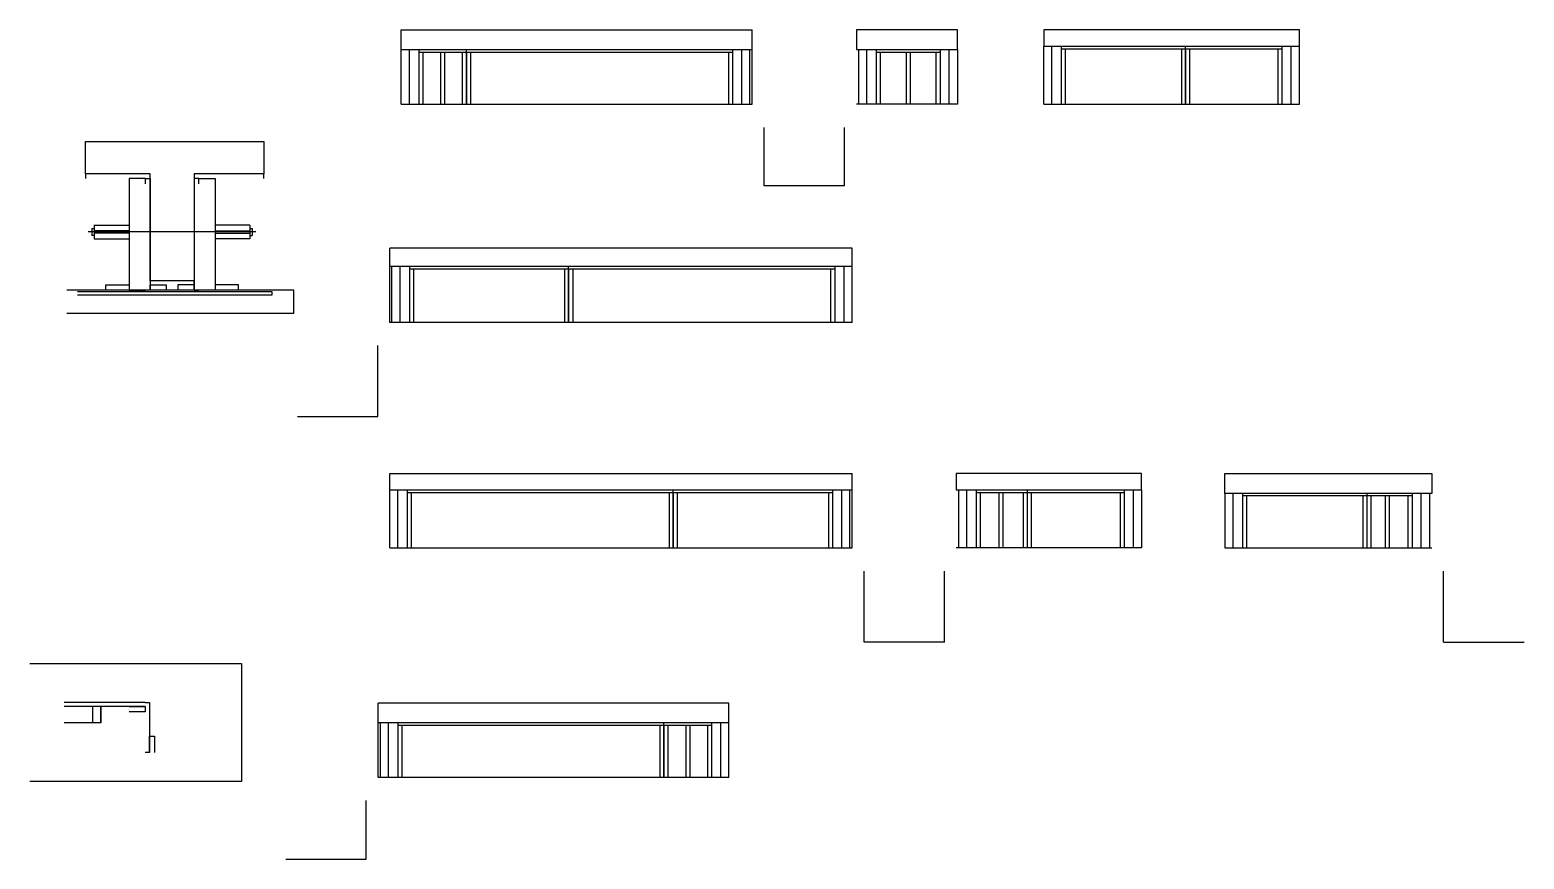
# Model space of a CAD drawing. Header units: metres. Extents: x 3304 to 4590, y 11584 to 12298.
import ezdxf

# ---------------------------------------------------------------- set-up
doc = ezdxf.new("R2010")
doc.units = ezdxf.units.M
for name, color, linetype in [('barrote', 7, 'Continuous'), ('CONCRETO', 7, 'Continuous'), ('COTA', 7, 'Continuous'), ('Cotas', 7, 'Continuous'), ('Madeira', 7, 'Continuous'), ('NOMENCLATURA', 7, 'Continuous'), ('Painéis', 7, 'Continuous'), ('SARR_2.2x7', 7, 'Continuous'), ('SARR_3.5x7', 7, 'Continuous'), ('SCO-___-LAJ', 7, 'Continuous'), ('TENSOR', 7, 'Continuous')]:
    doc.layers.add(name, color=color, linetype=linetype)

msp = doc.modelspace()

# ---------------------------------------------------------------- linework, layer by layer
at = {"color": 7, "lineweight": 25}
for p, q in [((3357.7, 12127.1), (3357.7, 12121.1)), ((3357.7, 12127.1), (3359.7, 12127.1)), ((3359.7, 12130.1), (3359.7, 12118.1)), ((3359.7, 12130.1), (3389.7, 12130.1)), ((3493.7, 12130.1), (3463.7, 12130.1)), ((3493.7, 12130.1), (3493.7, 12118.1)), ((3493.7, 12127.1), (3495.7, 12127.1)), ((3495.7, 12127.1), (3495.7, 12121.1)), ((3359.7, 12121.1), (3357.7, 12121.1)), ((3389.7, 12125.1), (3359.7, 12125.1)), ((3389.7, 12123.1), (3359.7, 12123.1)), ((3359.7, 12118.1), (3389.7, 12118.1)), ((3463.7, 12125.1), (3493.7, 12125.1)), ((3463.7, 12123.1), (3493.7, 12123.1)), ((3493.7, 12118.1), (3463.7, 12118.1)), ((3493.7, 12121.1), (3495.7, 12121.1))]:
    msp.add_line(p, q, dxfattribs=at)
at = {"layer": 'barrote', "color": 7, "lineweight": 25}
msp.add_lwpolyline([(3336.2, 12054.1), (3531.4, 12054.1), (3531.4, 12074.1), (3336.2, 12074.1)], dxfattribs=at)
at = {"layer": 'CONCRETO', "color": 7, "lineweight": 25}
msp.add_lwpolyline([(3352.1, 12174.1), (3352.1, 12202.1), (3505.7, 12202.1), (3505.7, 12174.1), (3445.7, 12174.1), (3445.7, 12082.1), (3407.7, 12082.1), (3407.7, 12174.1)], dxfattribs=at)
at = {"layer": 'COTA', "color": 7, "lineweight": 25}
for p, q in [((3623.9, 12298.1), (3925.9, 12298.1)), ((3623.9, 12281.1), (3623.9, 12298.1)), ((3925.9, 12281.1), (3925.9, 12298.1)), ((4102.5, 12298.1), (4015.5, 12298.1)), ((4015.5, 12298.1), (4015.5, 12281.1)), ((4102.5, 12281.1), (4102.5, 12298.1)), ((4396.8, 12298.1), (4176.8, 12298.1)), ((4176.8, 12298.1), (4176.8, 12284.1)), ((4396.8, 12284.1), (4396.8, 12298.1)), ((4011.9, 12110.3), (3613.9, 12110.3)), ((3613.9, 12094.3), (3613.9, 12110.3)), ((4011.9, 12094.3), (4011.9, 12110.3)), ((3613.9, 11916.1), (4011.9, 11916.1)), ((3613.9, 11902.1), (3613.9, 11916.1)), ((4011.9, 11902.1), (4011.9, 11916.1)), ((4261, 11916.1), (4101.5, 11916.1)), ((4101.5, 11916.1), (4101.5, 11902.1)), ((4261, 11902.1), (4261, 11916.1)), ((4332.7, 11899.1), (4332.7, 11916.1)), ((4332.7, 11916.1), (4510.7, 11916.1)), ((4510.7, 11916.1), (4510.7, 11899.1)), ((3905.9, 11718.5), (3603.9, 11718.5)), ((3603.9, 11701.5), (3603.9, 11718.5)), ((3905.9, 11701.5), (3905.9, 11718.5))]:
    msp.add_line(p, q, dxfattribs=at)
at = {"layer": 'Cotas', "color": 7, "lineweight": 25}
msp.add_lwpolyline([(3304.3, 11752.5), (3486.3, 11752.5), (3486.3, 11651.1), (3304.3, 11651.1)], dxfattribs=at)
at = {"layer": 'Madeira', "color": 7, "lineweight": 25}
for points in [[(3403.7, 12165.7), (3403.7, 12170.1), (3389.7, 12170.1), (3389.7, 12165.7)], [(3403.7, 12170.1), (3389.7, 12170.1), (3389.7, 12074.1), (3403.7, 12074.1)], [(3449.7, 12165.7), (3449.7, 12170.1), (3463.7, 12170.1), (3463.7, 12165.7)], [(3449.7, 12170.1), (3463.7, 12170.1), (3463.7, 12074.1), (3449.7, 12074.1)], [(3369.7, 12074.1), (3369.7, 12078.5), (3389.7, 12078.5), (3389.7, 12074.1)], [(3407.7, 12074.1), (3407.7, 12078.5), (3421.7, 12078.5), (3421.7, 12074.1)], [(3445.7, 12074.1), (3445.7, 12078.5), (3431.7, 12078.5), (3431.7, 12074.1)], [(3483.7, 12074.1), (3483.7, 12078.5), (3463.7, 12078.5), (3463.7, 12074.1)], [(3365.3, 11715.5), (3365.3, 11701.5), (3333.8, 11701.5)], [(3365.3, 11701.5), (3365.3, 11715.5), (3358.3, 11715.5), (3358.3, 11701.5)], [(3389.7, 11715.5), (3403.6, 11715.5), (3403.6, 11711.1), (3389.7, 11711.1)], [(3407.2, 11676.1), (3407.2, 11690.1), (3411.6, 11690.1), (3411.6, 11676.1)]]:
    msp.add_lwpolyline(points, dxfattribs=at)
at = {"layer": 'NOMENCLATURA', "color": 7, "lineweight": 25}
for p, q in [((3936.1, 12163.8), (3936.1, 12214.2)), ((4005.3, 12163.8), (4005.3, 12214.2)), ((4005.3, 12163.8), (3936.1, 12163.8)), ((3603.7, 11965.2), (3603.7, 12026.4)), ((3534.5, 11965.2), (3603.7, 11965.2)), ((4022.1, 11771), (4022.1, 11832.2)), ((4091.3, 11771), (4091.3, 11832.2)), ((4520.9, 11771), (4520.9, 11832.2)), ((4091.3, 11771), (4022.1, 11771)), ((4520.9, 11771), (4590.2, 11771)), ((3593.7, 11584.2), (3593.7, 11634.6)), ((3524.5, 11584.2), (3593.7, 11584.2))]:
    msp.add_line(p, q, dxfattribs=at)
at = {"layer": 'Painéis', "color": 7, "lineweight": 25}
for p, q in [((3623.9, 12281.1), (3925.9, 12281.1)), ((3623.9, 12234.1), (3623.9, 12281.1)), ((3679.9, 12234.1), (3679.9, 12281.1)), ((3923.9, 12234.1), (3923.9, 12281.1)), ((3925.9, 12234.1), (3925.9, 12281.1)), ((4017.5, 12281.1), (4017.5, 12234.1)), ((4176.8, 12284.1), (4396.8, 12284.1)), ((4176.8, 12234.1), (4176.8, 12284.1)), ((4298.8, 12234.1), (4298.8, 12284.1)), ((4396.8, 12234.1), (4396.8, 12284.1)), ((3623.9, 12234.1), (3925.9, 12234.1)), ((4176.8, 12234.1), (4396.8, 12234.1)), ((4011.9, 12094.3), (3613.9, 12094.3)), ((3613.9, 12046.3), (3613.9, 12094.3)), ((3615.9, 12046.3), (3615.9, 12094.3)), ((3767.9, 12046.3), (3767.9, 12094.3)), ((4011.9, 12046.3), (4011.9, 12094.3)), ((4011.9, 12046.3), (3613.9, 12046.3)), ((3613.9, 11902.1), (4011.9, 11902.1)), ((3613.9, 11852.1), (3613.9, 11902.1)), ((3857.9, 11852.1), (3857.9, 11902.1)), ((4009.9, 11852.1), (4009.9, 11902.1)), ((4011.9, 11852.1), (4011.9, 11902.1)), ((4103.5, 11902.1), (4103.5, 11852.1)), ((4162.5, 11902.1), (4162.5, 11852.1)), ((4454.8, 11899.1), (4454.8, 11852.1)), ((4508.7, 11899.1), (4508.7, 11852.1)), ((3613.9, 11852.1), (4011.9, 11852.1)), ((3403.6, 11719.1), (3333.8, 11719.1)), ((3403.6, 11715.5), (3333.8, 11715.5)), ((3905.9, 11701.5), (3603.9, 11701.5)), ((3603.9, 11654.5), (3603.9, 11701.5)), ((3605.9, 11654.5), (3605.9, 11701.5)), ((3849.9, 11654.5), (3849.9, 11701.5)), ((3905.9, 11654.5), (3905.9, 11701.5)), ((3905.9, 11654.5), (3603.9, 11654.5))]:
    msp.add_line(p, q, dxfattribs=at)
for points in [[(4015.5, 12281.1), (4102.5, 12281.1), (4102.5, 12234.1), (4015.5, 12234.1)], [(3407.7, 12170.1), (3407.7, 12174.1), (3352.1, 12174.1), (3352.1, 12170.1)], [(3403.7, 12170.1), (3407.7, 12170.1), (3407.7, 12074.1), (3403.7, 12074.1)], [(3505.7, 12170.1), (3505.7, 12174.1), (3445.7, 12174.1), (3445.7, 12170.1)], [(3449.7, 12170.1), (3445.7, 12170.1), (3445.7, 12074.1), (3449.7, 12074.1)], [(3445.7, 12078.5), (3445.7, 12082.1), (3407.7, 12082.1), (3407.7, 12078.5)], [(4101.5, 11902.1), (4261, 11902.1), (4261, 11852.1), (4101.5, 11852.1)], [(4510.7, 11899.1), (4332.7, 11899.1), (4332.7, 11852.1), (4510.7, 11852.1)], [(3403.6, 11719.1), (3407.2, 11719.1), (3407.2, 11676.1), (3403.6, 11676.1)]]:
    msp.add_lwpolyline(points, dxfattribs=at)
at = {"layer": 'SARR_2.2x7', "color": 7, "lineweight": 25}
for p, q in [((3630.9, 12234.1), (3630.9, 12281.1)), ((3916.9, 12234.1), (3916.9, 12281.1)), ((4024.5, 12234.1), (4024.5, 12281.1)), ((4095.5, 12234.1), (4095.5, 12281.1)), ((4183.8, 12234.1), (4183.8, 12284.1)), ((4191.8, 12281.9), (4298.8, 12281.9)), ((4298.8, 12281.9), (4381.8, 12281.9)), ((4389.8, 12234.1), (4389.8, 12284.1)), ((3638.9, 12278.9), (3679.9, 12278.9)), ((3679.9, 12278.9), (3908.9, 12278.9)), ((4032.5, 12278.9), (4087.5, 12278.9)), ((3622.9, 12046.3), (3622.9, 12094.3)), ((3767.9, 12092.1), (3630.9, 12092.1)), ((3996.9, 12092.1), (3767.9, 12092.1)), ((4004.9, 12046.3), (4004.9, 12094.3)), ((3620.9, 11852.1), (3620.9, 11902.1)), ((3628.9, 11899.9), (3857.9, 11899.9)), ((3857.9, 11899.9), (3994.9, 11899.9)), ((4002.9, 11852.1), (4002.9, 11902.1)), ((4110.5, 11852.1), (4110.5, 11902.1)), ((4118.5, 11899.9), (4246, 11899.9)), ((4254, 11852.1), (4254, 11902.1)), ((4339.7, 11852.1), (4339.7, 11899.1)), ((4493.7, 11896.9), (4347.7, 11896.9)), ((4501.7, 11852.1), (4501.7, 11899.1)), ((3612.9, 11654.5), (3612.9, 11701.5)), ((3898.9, 11654.5), (3898.9, 11701.5)), ((3849.9, 11699.3), (3620.9, 11699.3)), ((3890.9, 11699.3), (3849.9, 11699.3))]:
    msp.add_line(p, q, dxfattribs=at)
at = {"layer": 'SARR_3.5x7', "color": 7, "lineweight": 25}
for p, q in [((3638.9, 12281.1), (3638.9, 12234.1)), ((3908.9, 12281.1), (3908.9, 12234.1)), ((4032.5, 12281.1), (4032.5, 12234.1)), ((4087.5, 12281.1), (4087.5, 12234.1)), ((4191.8, 12284.1), (4191.8, 12234.1)), ((4195.3, 12281.9), (4195.3, 12234.1)), ((4295.3, 12281.9), (4295.3, 12234.1)), ((4298.8, 12281.9), (4298.8, 12234.1)), ((4302.3, 12281.9), (4302.3, 12234.1)), ((4378.3, 12281.9), (4378.3, 12234.1)), ((4381.8, 12284.1), (4381.8, 12234.1)), ((3642.4, 12278.9), (3642.4, 12234.1)), ((3657.7, 12278.9), (3657.7, 12234.1)), ((3661.2, 12278.9), (3661.2, 12234.1)), ((3676.4, 12278.9), (3676.4, 12234.1)), ((3679.9, 12278.9), (3679.9, 12234.1)), ((3683.4, 12278.9), (3683.4, 12234.1)), ((3905.4, 12278.9), (3905.4, 12234.1)), ((4036, 12278.9), (4036, 12234.1)), ((4058.3, 12278.9), (4058.3, 12234.1)), ((4061.8, 12278.9), (4061.8, 12234.1)), ((4084, 12278.9), (4084, 12234.1)), ((3638.9, 12234.1), (3642.4, 12234.1)), ((3676.4, 12234.1), (3679.9, 12234.1)), ((3679.9, 12234.1), (3683.4, 12234.1)), ((3905.4, 12234.1), (3908.9, 12234.1)), ((4191.8, 12234.1), (4195.3, 12234.1)), ((4295.3, 12234.1), (4298.8, 12234.1)), ((4298.8, 12234.1), (4302.3, 12234.1)), ((4378.3, 12234.1), (4381.8, 12234.1)), ((3630.9, 12094.3), (3630.9, 12046.3)), ((3634.4, 12092.1), (3634.4, 12046.3)), ((3764.4, 12092.1), (3764.4, 12046.3)), ((3767.9, 12092.1), (3767.9, 12046.3)), ((3771.4, 12092.1), (3771.4, 12046.3)), ((3993.4, 12092.1), (3993.4, 12046.3)), ((3996.9, 12094.3), (3996.9, 12046.3)), ((3634.4, 12046.3), (3630.9, 12046.3)), ((3767.9, 12046.3), (3764.4, 12046.3)), ((3771.4, 12046.3), (3767.9, 12046.3)), ((3996.9, 12046.3), (3993.4, 12046.3)), ((3628.9, 11902.1), (3628.9, 11852.1)), ((3632.4, 11899.9), (3632.4, 11852.1)), ((3854.4, 11899.9), (3854.4, 11852.1)), ((3857.9, 11899.9), (3857.9, 11852.1)), ((3861.4, 11899.9), (3861.4, 11852.1)), ((3991.4, 11899.9), (3991.4, 11852.1)), ((3994.9, 11902.1), (3994.9, 11852.1)), ((4118.5, 11902.1), (4118.5, 11852.1)), ((4122, 11899.9), (4122, 11852.1)), ((4138.2, 11899.9), (4138.2, 11852.1)), ((4141.7, 11899.9), (4141.7, 11852.1)), ((4159, 11899.9), (4159, 11852.1)), ((4166, 11899.9), (4166, 11852.1)), ((4242.5, 11899.9), (4242.5, 11852.1)), ((4246, 11902.1), (4246, 11852.1)), ((4347.7, 11899.1), (4347.7, 11852.1)), ((4351.2, 11896.9), (4351.2, 11852.1)), ((4451.3, 11896.9), (4451.3, 11852.1)), ((4458.3, 11896.9), (4458.3, 11852.1)), ((4470.5, 11896.9), (4470.5, 11852.1)), ((4474, 11896.9), (4474, 11852.1)), ((4490.2, 11896.9), (4490.2, 11852.1)), ((4493.7, 11899.1), (4493.7, 11852.1)), ((3628.9, 11852.1), (3632.4, 11852.1)), ((3854.4, 11852.1), (3857.9, 11852.1)), ((3857.9, 11852.1), (3861.4, 11852.1)), ((3991.4, 11852.1), (3994.9, 11852.1)), ((3620.9, 11701.5), (3620.9, 11654.5)), ((3890.9, 11701.5), (3890.9, 11654.5)), ((3624.4, 11699.3), (3624.4, 11654.5)), ((3846.4, 11699.3), (3846.4, 11654.5)), ((3849.9, 11699.3), (3849.9, 11654.5)), ((3853.4, 11699.3), (3853.4, 11654.5)), ((3868.7, 11699.3), (3868.7, 11654.5)), ((3872.2, 11699.3), (3872.2, 11654.5)), ((3887.4, 11699.3), (3887.4, 11654.5)), ((3624.4, 11654.5), (3620.9, 11654.5)), ((3849.9, 11654.5), (3846.4, 11654.5)), ((3853.4, 11654.5), (3849.9, 11654.5)), ((3890.9, 11654.5), (3887.4, 11654.5))]:
    msp.add_line(p, q, dxfattribs=at)
at = {"layer": 'SCO-___-LAJ', "color": 7, "lineweight": 25}
msp.add_lwpolyline([(3345.2, 12072.8), (3512.5, 12072.8), (3512.5, 12069.6), (3345.2, 12069.6)], dxfattribs=at)
at = {"layer": 'TENSOR', "color": 7, "lineweight": 25}
msp.add_line((3498.7, 12124.1), (3354.4, 12124.1), dxfattribs=at)

doc.saveas('drawing.dxf')
